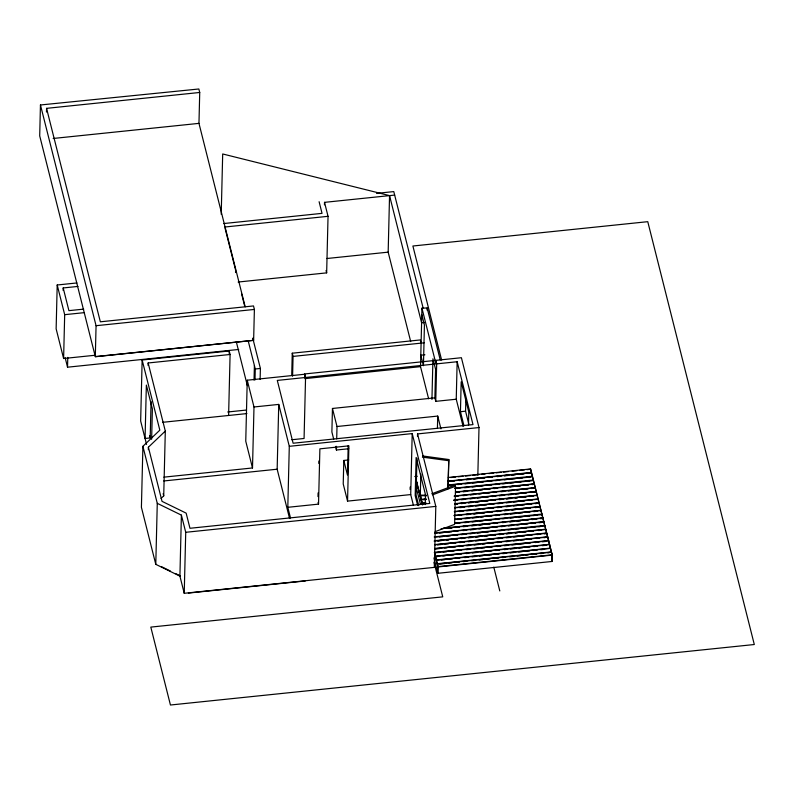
<?xml version="1.0" encoding="UTF-8"?>
<svg xmlns="http://www.w3.org/2000/svg" width="794" height="794" viewBox="0 0 794 794"><rect width="100%" height="100%" fill="white"/><g stroke="black" fill="none" stroke-linecap="round" stroke-linejoin="round"><path stroke-width="1.19" d="M199.721 92.471L198.847 88.988L40.454 104.977L39.7 135.873L95.349 356.744L253.633 340.338L254.388 309.442L253.504 305.938L100.342 321.808L46.558 108.351L199.721 92.471L198.966 123.368L245.197 306.851M46.469 112.053L46.558 108.351M76.909 282.952L57.208 284.996L56.136 328.835L63.609 358.511L95.627 355.196M63.143 290.415L63.202 287.954L77.981 286.426M63.609 358.511L64.681 314.672L57.208 284.996M238.716 349.459L67.54 367.195L67.778 357.369M40.454 104.977L96.064 325.699L95.31 356.595L253.633 340.338L253.048 337.996M228.603 415.47L230.091 354.481L229.208 350.988L142.146 360.01L140.657 420.999L146.562 444.432M142.146 360.01L159.822 430.159L142.9 446.317L141.411 507.306L155.783 564.336L179.91 576.126L184.228 593.297L434.308 567.382L435.807 506.383L417.545 433.921L479 427.559L477.839 475.13M148.091 365.409L148.15 362.977L230.091 354.481M148.329 449.672L148.389 447.221L165.311 431.073L148.15 362.977M151.634 439.281L152.379 408.96L146.364 385.1L145.064 438.467L150.185 437.931L151.068 401.546M155.783 564.336L157.272 503.336L142.9 446.317M161.053 498.424L163.723 495.873L165.311 431.073M179.91 576.126L181.399 515.127L157.272 503.336M184.228 593.297L185.727 532.298L181.399 515.127M221.218 214.241L222.687 153.967L389.546 195.612L421.594 322.811L424.661 322.493M229.148 353.429L229.208 350.988M235.55 272.55L235.61 270.089L225.059 228.215M291.785 439.747L304.072 438.477L305.561 377.478L304.747 374.242L247.242 380.207L245.753 441.196L252.502 467.964L163.852 477.154M254.04 380.108L254.398 365.488M252.502 467.964L253.991 406.975L247.242 380.207M255.003 379.939L255.271 368.982L248.135 340.626M260.124 379.413L260.392 368.456L252.829 338.433M289.572 518.482L277.156 469.214L278.744 404.414L253.991 406.975M290.495 517.966L287.805 507.306L289.294 446.317L278.744 404.414M291.716 375.473L292.261 353.201L420.294 339.941L421.098 343.137M292.589 376.207L293.065 356.407L292.261 353.201M304.688 376.684L304.747 374.242M324.458 204.812L324.518 202.351L394.668 195.086M317.997 496.597L318.086 492.905M318.801 463.428L318.86 460.977M287.805 507.306L318.533 504.13L319.883 448.848L348.903 445.841L347.554 501.123L410.716 494.573L413.396 505.232M238.131 282.039L326.652 272.868L328.041 216.315L324.518 202.351M463.12 426.497L456.242 399.223L435.757 401.347L434.884 397.854L332.458 408.463L331.882 431.976L333.698 439.191M348.715 448.739L336.428 450.019L336.517 446.307M336.706 438.884L337.003 426.507L332.458 408.463M348.735 459.934L343.802 460.441L343.226 483.953L347.554 501.123M348.189 445.672L347.464 474.991L343.802 460.441M410.697 341.579L388.167 252.155L389.546 195.612M410.111 489.481L410.17 487.01M410.716 494.573L412.205 433.584L289.294 446.317M416.949 458.317L416.056 494.92L418.746 505.609M417.485 436.363L417.545 433.921M416.493 488.469L416.652 482.117M417.346 484.886L416.403 480.777M428.611 398.757L420.522 366.649L421.951 308.201L427.142 307.953L440.263 360.01M418.299 488.667L417.356 484.568M419.252 492.449L418.309 488.35M420.205 496.23L419.262 492.131M422.736 504.706L420.314 495.089L420.82 474.187M421.157 500.012L420.215 495.913L426.348 495.277M426.08 499.188L421.167 499.694L422.041 503.515L425.802 503.098M422.12 503.475L425.792 503.416M427.093 310.077L427.142 307.953M425.266 504.587L425.505 494.751L416.125 457.503L415.193 495.625L417.614 505.232M431.946 399.442L432.938 358.789L435.578 369.26L434.884 397.854M435.757 401.347L436.68 363.86L435.797 360.367L435.737 362.908L421.951 308.201M448.312 477.472L530.561 468.956L552.177 555.115L438.02 566.946L434.437 552.376L548.594 540.545L548.664 541.151M437.415 428.442L437.722 416.076L337.003 426.507M549.617 544.932L548.664 540.833L434.427 552.693L439.41 552.465M434.507 552.664L435.459 556.763L437.911 556.505M436.412 560.544L435.459 556.445M551.443 552.217L550.57 548.396L436.412 560.227L437.365 564.326M437.613 572.285L437.762 565.933M437.871 573.298L438.03 566.628L437.365 564.008L551.522 552.177L552.187 554.798L552.029 561.467L437.871 573.298L433.99 557.914M447.826 488.965L448.818 459.528L422.736 455.974M448.134 487.814L448.818 459.528M456.242 399.223L457.155 361.736L277.295 380.415L293.115 443.231L472.996 424.592L457.155 361.736M431.777 493.789L454.694 485.194L455.548 486.226L454.615 524.348L435.142 531.652M463.964 425.673L460.441 411.709L461.175 381.845L468.797 412.106L468.48 425.247M468.788 423.976L465.562 411.173L465.86 399.233M530.561 468.956L531.504 473.055L527.821 473.432M532.387 476.549L531.514 472.738L448.044 481.382M532.456 476.837L447.766 485.293M533.34 480.33L532.466 476.519M533.409 480.618L454.853 488.439M533.419 480.301L534.362 484.4L531.911 484.658M535.245 487.903L534.372 484.082L455.806 492.22M454.307 496.26L535.325 487.863L531.633 488.568M536.198 491.685L535.325 487.863M453.96 500.21L536.278 491.655L531.355 492.478M537.22 495.754L536.278 491.655M538.173 499.535L537.23 495.436L454.992 503.952L457.364 503.733M539.057 503.039L538.183 499.218L454.714 507.862M454.436 511.773L539.136 502.999L535.444 503.704M540.079 507.098L539.136 502.999M541.032 510.889L540.089 506.78L454.168 515.683M541.915 514.383L541.042 510.572L455.121 519.475M541.984 514.671L454.843 523.385M541.994 514.353L542.937 518.452L540.486 518.7M543.89 522.234L542.947 518.135L441.067 528.695M544.773 525.737L543.9 521.916L434.655 533.24M544.843 526.015L434.378 537.151M545.796 529.797L544.853 525.697M434.11 541.061L545.806 529.479L546.758 533.588L544.297 533.836M547.632 537.081L546.758 533.27L435.062 544.843M434.784 548.753L547.711 537.052L544.029 537.746M550.49 548.436L549.617 544.615L435.38 556.475M551.522 552.177L547.84 552.882M551.919 554.103L552.029 561.467M432.631 494.821L455.548 486.226M53.158 138.474L198.966 123.368M376.515 193.379L393.784 191.592L423.083 307.883M223.68 223.551L322.036 213.358L319.109 201.716M224.762 227.024L328.041 216.315M326.82 258.516L388.167 252.155M83.698 309.124L68.919 310.653L63.202 287.954M64.681 314.672L84.382 312.637M293.065 356.407L424.165 342.819M255.271 368.982L260.392 368.456M424.899 354.789L420.8 355.216L423.44 365.687L424.433 325.024L421.793 314.553M304.678 373.954L461.403 357.717L479 427.559M304.807 378.639L420.522 366.649M227.719 411.987L246.011 410.091M162.562 422.319L246.884 413.585M460.441 411.709L465.562 411.173M163.763 480.966L277.156 469.214M414.796 476.529L417.267 476.281M450.764 477.541L455.677 477.025M458.128 476.777L463.041 476.261M465.492 476.013L470.405 475.507M472.857 475.249L478.99 474.613M481.452 474.355L485.134 473.978M488.816 473.591L493.729 473.085M496.181 472.827L501.093 472.321M503.545 472.063L508.458 471.557M512.14 471.179L517.043 470.673M519.504 470.415L524.417 469.909M526.869 469.651L530.551 469.274M447.965 481.104L531.444 472.45M450.416 481.164L454.099 480.777M459.011 480.271L461.463 480.023M466.376 479.507L470.058 479.129M473.74 478.742L477.422 478.365M481.104 477.988L484.787 477.601M488.469 477.224L492.151 476.837M497.064 476.331L500.746 475.943M504.428 475.566L508.11 475.189M511.793 474.802L515.475 474.425M519.157 474.038L524.07 473.532M527.752 473.155L531.434 472.767M450.486 481.452L454.168 481.065M459.081 480.559L461.532 480.301M466.445 479.794L470.127 479.407M473.81 479.03L477.492 478.653M481.174 478.266L484.856 477.889M488.538 477.502L492.22 477.125M497.133 476.618L500.816 476.231M504.498 475.854L508.18 475.467M511.862 475.09L515.544 474.703M519.226 474.326L524.139 473.82M447.697 485.015L532.397 476.231M450.218 485.362L453.9 484.975M457.582 484.598L461.264 484.211M464.947 483.834L468.629 483.447M472.311 483.07L477.214 482.563M480.906 482.176L483.357 481.928M488.27 481.412L491.952 481.035M495.635 480.648L499.317 480.271M504.22 479.765L506.681 479.507M510.363 479.129L515.266 478.613M518.958 478.236L522.641 477.849M526.323 477.472L530.005 477.095M454.783 488.161L533.35 480.013M457.304 488.509L459.756 488.25M464.669 487.744L468.351 487.357M472.033 486.98L475.715 486.593M479.397 486.216L483.08 485.839M486.762 485.452L491.675 484.945M495.357 484.558L499.039 484.181M502.721 483.794L506.403 483.417M510.085 483.04L513.768 482.653M518.681 482.147L521.132 481.889M526.045 481.382L529.727 481.005M420.145 495.625L425.048 495.119M455.736 491.943L534.302 483.804M455.726 492.26L459.408 491.873M463.101 491.496L466.783 491.109M471.686 490.603L475.368 490.226M479.05 489.838L482.732 489.461M486.414 489.074L490.097 488.697M493.779 488.32L497.471 487.933M502.374 487.427L504.835 487.169M509.738 486.662L513.42 486.275M517.102 485.898L520.785 485.521M525.697 485.005L528.149 484.757M531.831 484.37L534.293 484.122M455.806 492.538L459.488 492.161M463.17 491.784L466.852 491.397M471.755 490.891L475.447 490.503M479.129 490.126L482.812 489.749M486.494 489.362L490.176 488.985M493.858 488.598L497.54 488.221M502.443 487.705L504.905 487.456M509.808 486.95L513.5 486.563M517.182 486.186L520.864 485.799M525.767 485.293L528.228 485.035M421.098 499.416L426.001 498.9M454.237 495.982L535.255 487.585M423.609 499.763L426.07 499.505M455.528 496.449L457.979 496.2M462.892 495.694L466.574 495.307M470.256 494.93L473.939 494.543M478.851 494.037L481.303 493.779M484.985 493.402L489.898 492.895M493.58 492.508L496.032 492.26M500.945 491.744L504.627 491.367M508.309 490.98L511.991 490.603M516.904 490.097L519.355 489.838M523.038 489.461L527.95 488.945M422.051 503.198L425.733 502.81M453.96 499.892L536.208 491.367M454.029 500.488L457.711 500.111M461.393 499.724L465.076 499.347M469.988 498.84L472.44 498.582M477.353 498.076L481.035 497.689M484.717 497.312L488.399 496.925M492.082 496.548L495.764 496.171M499.446 495.784L504.359 495.277M508.041 494.89L511.723 494.513M515.405 494.126L519.087 493.749M522.77 493.372L526.452 492.985M454.912 503.674L537.161 495.148M461.046 503.356L464.728 502.969M468.41 502.592L472.093 502.205M475.775 501.828L479.457 501.441M484.37 500.935L488.052 500.557M491.734 500.17L495.416 499.793M499.098 499.406L502.781 499.029M506.463 498.652L511.376 498.136M515.058 497.759L517.509 497.501M522.422 496.994L526.104 496.617M529.787 496.23L533.469 495.853M454.982 504.269L457.433 504.021M461.116 503.634L464.798 503.257M468.48 502.87L472.162 502.493M475.844 502.116L479.526 501.729M484.439 501.222L488.121 500.835M491.804 500.458L495.486 500.081M499.168 499.694L502.85 499.317M506.532 498.93L511.445 498.424M515.127 498.037L517.579 497.788M522.492 497.282L526.174 496.895M529.856 496.518L533.538 496.131M185.727 532.298L435.807 506.383M454.644 507.584L538.114 498.93M459.617 507.674L464.53 507.168M468.212 506.78L470.663 506.532M475.576 506.026L479.258 505.639M482.941 505.262L486.623 504.875M491.526 504.369L493.987 504.111M497.669 503.733L502.582 503.227M506.264 502.84L509.946 502.463M513.629 502.076L517.311 501.699M520.993 501.312L524.675 500.935M529.578 500.428L532.04 500.17M454.367 511.495L539.066 502.721M459.339 511.584L463.021 511.207M466.703 510.82L470.385 510.443M474.068 510.056L478.981 509.55M482.663 509.172L485.114 508.914M490.027 508.408L493.709 508.021M497.391 507.644L501.074 507.257M505.986 506.751L508.438 506.503M513.351 505.986L517.033 505.609M520.715 505.222L524.397 504.845M528.079 504.458L531.762 504.081M454.089 515.405L540.019 506.503M458.992 515.207L461.453 514.959M466.356 514.452L470.038 514.065M473.72 513.688L477.402 513.301M481.095 512.924L484.777 512.537M489.68 512.031L492.141 511.773M497.044 511.267L500.726 510.889M504.408 510.502L508.091 510.125M511.773 509.738L515.465 509.361M519.147 508.984L524.05 508.468M527.732 508.091L530.194 507.832M535.096 507.326L538.779 506.949M459.071 515.495L461.522 515.246M466.435 514.73L470.117 514.353M473.8 513.966L477.482 513.589M481.164 513.202L484.846 512.825M489.749 512.319L492.211 512.061M497.123 511.554L500.806 511.167M504.488 510.79L508.17 510.413M511.852 510.026L515.534 509.649M519.216 509.262L524.119 508.756M527.802 508.368L530.263 508.12M535.176 507.614L538.858 507.227M455.041 519.187L540.972 510.284M457.562 519.534L461.245 519.147M464.927 518.77L468.609 518.393M472.291 518.006L477.204 517.499M480.886 517.112L483.338 516.864M488.25 516.358L491.933 515.971M495.615 515.594L499.297 515.207M504.21 514.701L506.661 514.443M510.344 514.065L515.256 513.559M518.939 513.172L522.621 512.795M526.303 512.408L529.985 512.031M533.667 511.644L537.349 511.267M454.773 523.097L541.925 514.065M457.294 523.444L459.746 523.186M464.659 522.68L468.341 522.303M472.023 521.916L475.705 521.539M479.387 521.152L483.07 520.775M486.752 520.388L491.665 519.881M495.347 519.504L499.029 519.117M502.711 518.74L506.393 518.353M510.076 517.976L513.758 517.589M518.661 517.083L522.353 516.705M526.035 516.318L529.717 515.941M533.399 515.554L537.081 515.177M443.449 528.149L542.878 517.847M448.352 527.96L452.034 527.583M455.716 527.196L459.398 526.819M463.081 526.432L466.763 526.055M471.676 525.549L475.358 525.162M479.04 524.784L482.722 524.397M486.404 524.02L490.087 523.633M493.769 523.256L497.451 522.869M502.364 522.363L504.815 522.105M509.728 521.598L513.41 521.221M517.092 520.834L520.775 520.457M525.688 519.951L528.139 519.693M531.821 519.316L536.734 518.8M540.416 518.422L542.868 518.164M448.421 528.248L452.104 527.861M455.786 527.484L459.468 527.097M463.15 526.72L466.832 526.333M471.745 525.827L475.427 525.449M479.11 525.062L482.792 524.685M486.474 524.298L490.156 523.921M493.838 523.534L497.52 523.157M502.433 522.651L504.885 522.392M509.798 521.886L513.48 521.499M517.162 521.122L520.844 520.745M525.757 520.229L528.209 519.981M531.891 519.594L536.804 519.087M434.586 532.953L543.83 521.628M439.558 533.042L443.241 532.665M446.923 532.278L451.836 531.772M455.518 531.394L457.969 531.136M462.882 530.63L466.564 530.243M470.247 529.866L473.929 529.489M478.842 528.973L481.293 528.725M484.975 528.338L489.888 527.831M493.57 527.444L497.252 527.067M500.935 526.69L504.617 526.303M508.299 525.926L511.981 525.539M516.894 525.033L519.345 524.774M524.258 524.268L527.941 523.891M531.623 523.504L535.305 523.127M538.987 522.74L542.669 522.363M434.308 536.863L544.783 525.42M439.281 536.952L442.963 536.575M446.645 536.188L450.327 535.811M454.009 535.434L457.691 535.047M461.374 534.67L466.286 534.154M469.969 533.776L472.42 533.518M477.333 533.012L481.015 532.635M484.697 532.248L488.379 531.871M492.062 531.484L495.744 531.107M499.426 530.72L504.339 530.213M508.021 529.836L511.703 529.449M515.385 529.072L519.068 528.685M522.75 528.308L526.432 527.921M531.345 527.414L535.027 527.037M538.709 526.65L542.391 526.273M435.261 540.645L545.736 529.201M437.712 540.704L441.395 540.327M446.297 539.821L448.759 539.563M452.441 539.186L457.344 538.669M461.036 538.292L464.718 537.915M468.4 537.528L472.083 537.151M475.765 536.764L479.447 536.387M484.35 535.881L488.032 535.493M491.714 535.116L495.396 534.729M499.089 534.352L502.771 533.965M506.453 533.588L511.356 533.082M515.038 532.695L517.499 532.446M522.402 531.93L526.085 531.553M529.767 531.166L533.459 530.789M538.362 530.283L540.823 530.025M437.782 540.992L441.464 540.615M446.377 540.099L448.828 539.851M452.511 539.463L457.423 538.957M461.106 538.58L464.788 538.193M468.47 537.816L472.152 537.429M475.834 537.052L479.516 536.665M484.429 536.158L488.112 535.781M491.794 535.394L495.476 535.017M499.158 534.63L502.84 534.253M506.522 533.866L511.435 533.36M515.117 532.982L517.569 532.724M522.482 532.218L526.164 531.831M529.846 531.454L533.528 531.077M538.431 530.561L540.893 530.313M434.983 544.555L546.689 532.982M437.504 544.902L441.186 544.525M444.868 544.138L448.55 543.761M452.233 543.374L455.915 542.997M459.597 542.61L464.51 542.104M468.192 541.726L470.653 541.468M475.556 540.962L479.239 540.575M482.921 540.198L486.603 539.821M491.516 539.305L493.967 539.057M497.649 538.669L502.562 538.163M506.244 537.776L509.927 537.399M513.609 537.022L517.291 536.635M520.973 536.258L524.655 535.871M529.568 535.364L532.02 535.106M536.933 534.6L540.615 534.223M434.715 548.465L547.642 536.764M434.775 549.071L439.687 548.555M444.6 548.049L447.052 547.8M451.965 547.284L455.647 546.907M459.329 546.52L463.011 546.143M466.693 545.766L470.376 545.379M474.058 545.002L478.971 544.486M482.653 544.108L485.104 543.85M490.017 543.344L493.699 542.967M497.381 542.58L501.064 542.203M505.977 541.687L508.428 541.439M513.341 540.932L517.023 540.545M520.705 540.168L524.387 539.781M528.07 539.404L531.752 539.017M536.655 538.511L539.116 538.253M443.092 552.088L446.774 551.711M450.456 551.324L454.138 550.947M459.051 550.431L461.503 550.182M466.415 549.676L470.098 549.289M473.78 548.912L477.462 548.525M481.144 548.148L484.826 547.761M489.739 547.255L492.191 546.997M497.104 546.49L500.786 546.113M504.468 545.726L508.15 545.349M511.832 544.962L515.514 544.585M519.197 544.198L524.109 543.692M527.792 543.314L530.243 543.056M535.156 542.55L538.838 542.163M542.52 541.786L546.203 541.409M435.39 556.157L549.547 544.327M442.824 555.999L445.275 555.74M450.188 555.234L453.87 554.857M457.552 554.47L461.235 554.093M466.147 553.587L468.599 553.329M472.281 552.942L477.194 552.435M480.876 552.058L484.558 551.671M488.241 551.294L491.923 550.907M495.605 550.53L499.287 550.153M504.2 549.637L506.651 549.388M510.334 549.001L515.246 548.495M518.929 548.108L522.611 547.731M526.293 547.354L529.975 546.967M533.657 546.59L537.34 546.203M542.252 545.696L545.935 545.319M436.343 559.939L550.5 548.118M441.315 560.038L444.997 559.651M448.679 559.274L452.362 558.887M457.275 558.381L459.736 558.132M464.639 557.616L468.321 557.239M472.003 556.852L475.685 556.475M479.368 556.098L483.05 555.711M486.732 555.334L491.645 554.817M495.327 554.44L499.009 554.063M502.691 553.676L506.374 553.299M510.056 552.912L513.738 552.535M518.651 552.019L522.333 551.641M526.015 551.264L529.697 550.877M533.379 550.5L537.062 550.113M540.744 549.736L544.426 549.349M437.296 563.73L551.453 551.899M439.816 564.077L444.729 563.561M448.412 563.184L452.094 562.797M455.776 562.42L459.458 562.043M463.14 561.656L466.822 561.279M471.735 560.763L475.417 560.385M479.1 560.008L482.782 559.621M486.464 559.244L490.146 558.857M493.828 558.48L498.741 557.974M502.423 557.587L504.875 557.328M509.788 556.822L513.47 556.445M517.152 556.058L520.834 555.681M525.737 555.175L528.199 554.917M531.881 554.54L536.794 554.023M540.476 553.646L542.927 553.388M438.03 566.628L552.187 554.798M188.377 593.078L305.313 580.97M96.064 325.699L254.388 309.442M422.428 457.136L448.511 460.679M420.314 495.089L426.239 495.903M161.539 566.698L170.313 570.985M175.792 573.665L180.178 575.809M547.711 537.052L548.594 540.545M441.623 360.049L412.89 246.011L647.765 221.675L754.3 644.52L170.442 705.012L150.81 627.101L442.744 596.85L434.05 562.36M493.799 567.154L499.793 590.934M437.722 416.076L440.948 428.879M412.205 433.584L429.802 503.426L189.965 528.278L186.153 513.142L162.026 501.351L148.389 447.221M416.393 481.095L422.378 504.865M416.235 487.456L420.413 504.031M326.066 270.536L326.652 272.868M335.525 446.407L336.428 450.019M318.096 502.384L318.533 504.13M241.634 293.988L244.661 305.998M236.314 341.837L247.361 385.646M149.59 435.608L150.185 437.931M163.157 493.64L163.723 495.873M65.138 357.637L67.54 367.195"/></g></svg>
